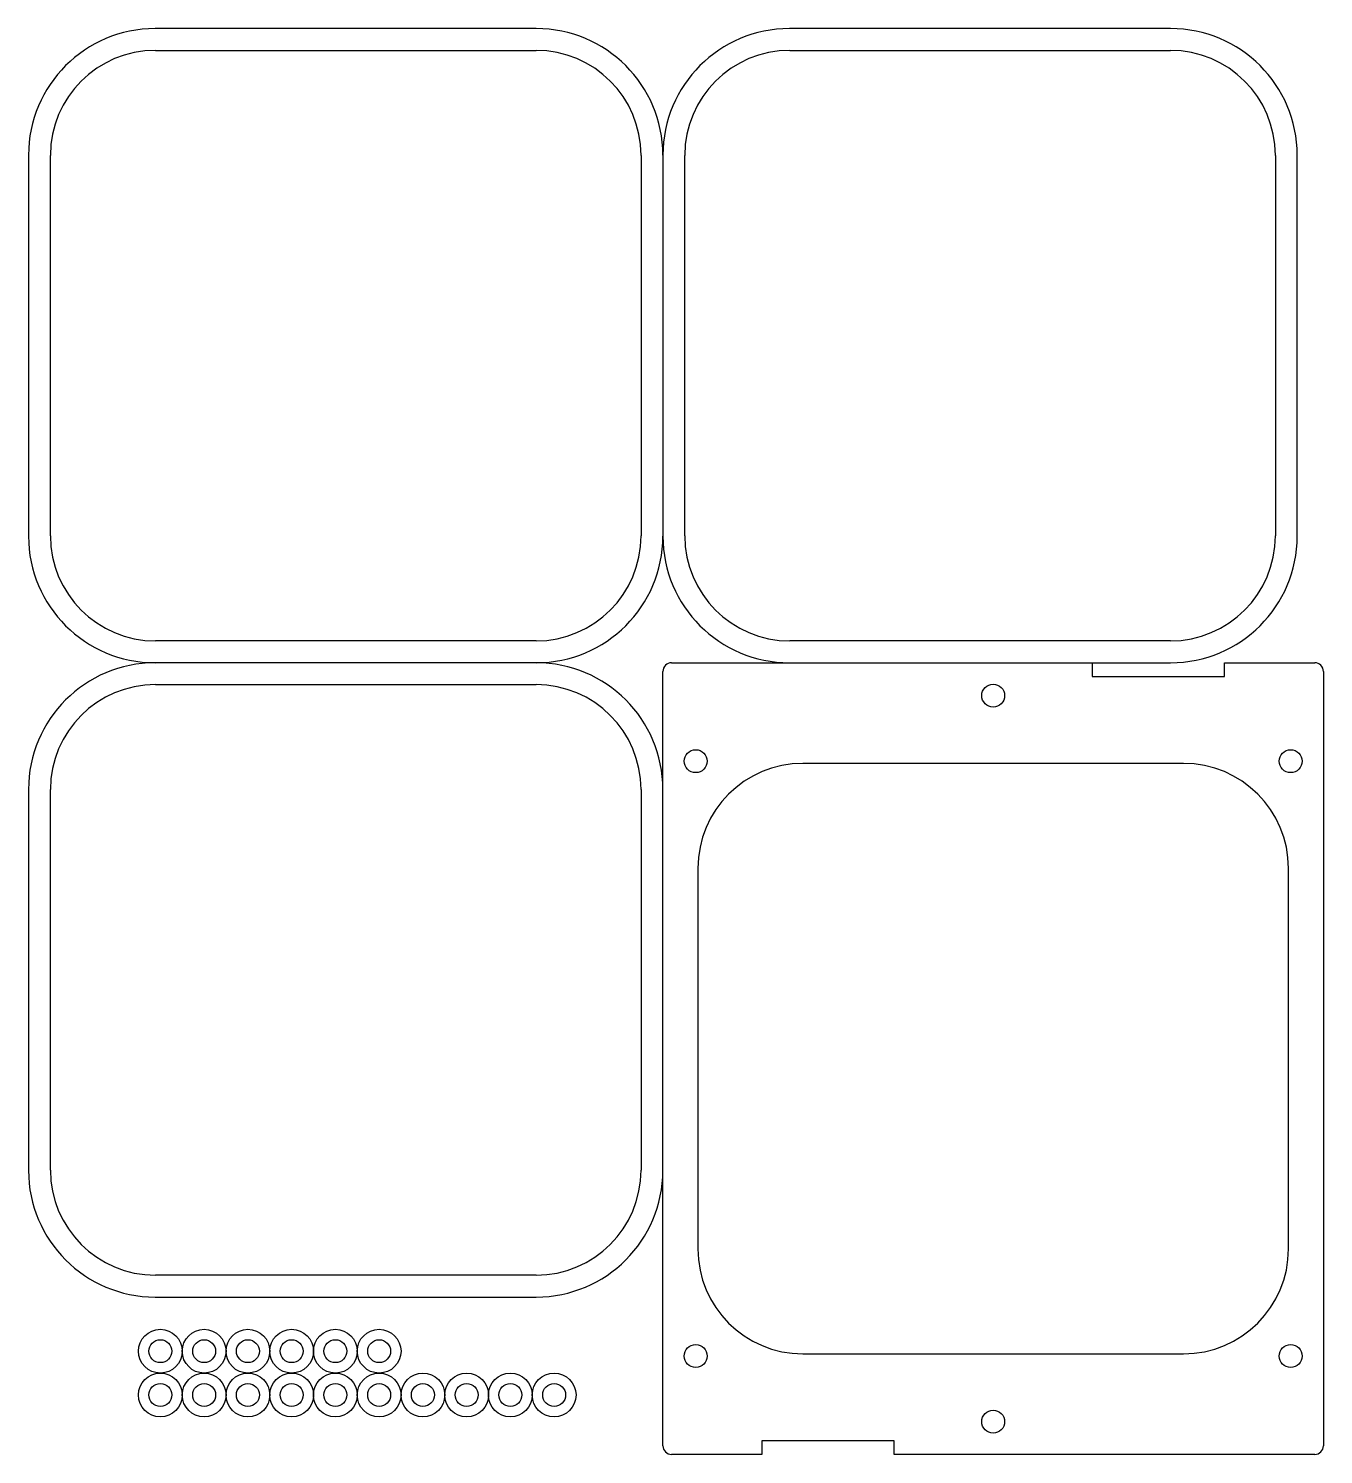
# Model space of a CAD drawing. Header units: millimetres. Extents: x -151 to 145, y -176 to 150.
import ezdxf

# ---------------------------------------------------------------- set-up
doc = ezdxf.new("R2010")
doc.units = ezdxf.units.MM
doc.layers.get('0').update_dxf_attribs({"lineweight": 25, "true_color": 0xffffff})

msp = doc.modelspace()

# ---------------------------------------------------------------- linework, layer by layer
for p, q in [((-34.46, 149.79), (-121.57, 149.79)), ((110.54, 149.79), (23.43, 149.79)), ((-121.51, 144.79), (-34.51, 144.79)), ((23.49, 144.79), (110.49, 144.79)), ((-150.51, 120.84), (-150.51, 33.73)), ((-145.51, 33.79), (-145.51, 120.79)), ((-10.51, 120.79), (-10.51, 33.79)), ((-5.51, 120.84), (-5.51, 33.73)), ((-0.51, 33.79), (-0.51, 120.79)), ((134.49, 120.79), (134.49, 33.79)), ((139.49, 33.73), (139.49, 120.84)), ((-34.51, 9.79), (-121.51, 9.79)), ((110.49, 9.79), (23.49, 9.79)), ((-34.46, 4.79), (-121.57, 4.79)), ((-3.51, 4.79), (110.54, 4.79)), ((92.64, 4.79), (92.64, 1.64)), ((122.84, 4.79), (143.49, 4.79)), ((122.84, 1.64), (122.84, 4.79)), ((-5.51, -174.21), (-5.51, 2.79)), ((92.64, 1.64), (122.84, 1.64)), ((145.49, 2.79), (145.49, -174.21)), ((-121.51, -0.21), (-34.51, -0.21)), ((113.49, -18.21), (26.49, -18.21)), ((-150.51, -24.16), (-150.51, -111.27)), ((-145.51, -111.21), (-145.51, -24.21)), ((-10.51, -24.21), (-10.51, -111.21)), ((2.49, -42.21), (2.49, -129.21)), ((137.49, -129.21), (137.49, -42.21)), ((-34.51, -135.21), (-121.51, -135.21)), ((-121.57, -140.21), (-34.46, -140.21)), ((26.49, -153.21), (113.49, -153.21)), ((17.14, -173.06), (17.14, -176.21)), ((47.34, -173.06), (17.14, -173.06)), ((47.34, -176.21), (47.34, -173.06)), ((17.14, -176.21), (-3.51, -176.21)), ((143.49, -176.21), (47.34, -176.21))]:
    msp.add_line(p, q)
for centre, radius in [((69.99, -2.71), 2.62), ((1.99, -17.71), 2.62), ((137.99, -17.71), 2.62), ((-120.37, -152.6), 5), ((-110.37, -152.6), 5), ((-100.37, -152.6), 5), ((-90.37, -152.6), 5), ((-80.37, -152.6), 5), ((-70.37, -152.6), 5), ((-120.37, -152.6), 2.62), ((-110.37, -152.6), 2.62), ((-100.37, -152.6), 2.62), ((-90.37, -152.6), 2.62), ((-80.37, -152.6), 2.62), ((-70.37, -152.6), 2.62), ((1.99, -153.71), 2.62), ((137.99, -153.71), 2.62), ((-120.37, -162.6), 5), ((-110.37, -162.6), 5), ((-100.37, -162.6), 5), ((-90.37, -162.6), 5), ((-80.37, -162.6), 5), ((-70.37, -162.6), 5), ((-60.37, -162.6), 5), ((-50.37, -162.6), 5), ((-40.37, -162.6), 5), ((-30.37, -162.6), 5), ((-120.37, -162.6), 2.62), ((-110.37, -162.6), 2.62), ((-100.37, -162.6), 2.62), ((-90.37, -162.6), 2.62), ((-80.37, -162.6), 2.62), ((-70.37, -162.6), 2.62), ((-60.37, -162.6), 2.62), ((-50.37, -162.6), 2.62), ((-40.37, -162.6), 2.62), ((-30.37, -162.6), 2.62), ((69.99, -168.71), 2.62)]:
    msp.add_circle(centre, radius)
for centre, radius, start, end in [((-121.57, 120.84), 28.94, 90, 180), ((-34.46, 120.84), 28.94, 360, 90), ((23.43, 120.84), 28.94, 90, 180), ((110.54, 120.84), 28.94, 360, 90), ((-121.51, 120.79), 24, 90, 180), ((-34.51, 120.79), 24, 360, 90), ((23.49, 120.79), 24, 90, 180), ((110.49, 120.79), 24, 360, 90), ((-121.57, 33.73), 28.94, 180, 270), ((-121.51, 33.79), 24, 180, 270), ((-34.51, 33.79), 24, 270, 0), ((-34.46, 33.73), 28.94, 270, 0), ((23.43, 33.73), 28.94, 180, 270), ((23.49, 33.79), 24, 180, 270), ((110.49, 33.79), 24, 270, 0), ((110.54, 33.73), 28.94, 270, 0), ((-121.57, -24.16), 28.94, 90, 180), ((-34.46, -24.16), 28.94, 360, 90), ((-3.51, 2.79), 2, 90, 180), ((143.49, 2.79), 2, 0, 90), ((-121.51, -24.21), 24, 90, 180), ((-34.51, -24.21), 24, 360, 90), ((26.49, -42.21), 24, 90, 180), ((113.49, -42.21), 24, 360, 90), ((-121.57, -111.27), 28.94, 180, 270), ((-121.51, -111.21), 24, 180, 270), ((-34.51, -111.21), 24, 270, 0), ((-34.46, -111.27), 28.94, 270, 0), ((26.49, -129.21), 24, 180, 270), ((113.49, -129.21), 24, 270, 360), ((-3.51, -174.21), 2, 180, 270), ((143.49, -174.21), 2, 270, 0)]:
    msp.add_arc(centre, radius, start, end)

doc.saveas('drawing.dxf')
